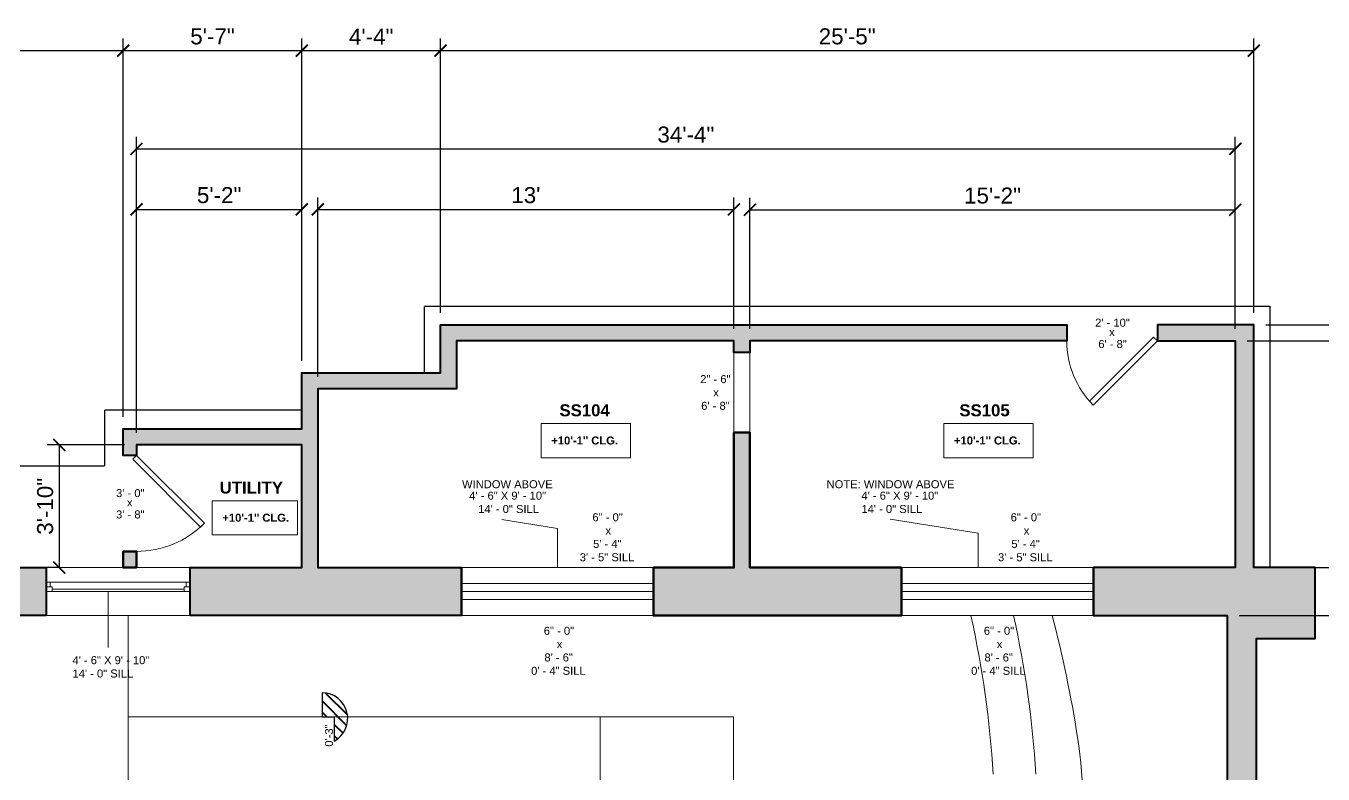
# Model space of a CAD drawing. Header units: inches. Extents: x -2078 to 106214, y -964 to 6385.
# Drawn here: x 99150.5 to 99636.9, y 3991.3 to 4271.8 of the extents above; entities that cross this region are included whole.
import ezdxf

# ---------------------------------------------------------------- set-up
doc = ezdxf.new("R2010")
doc.units = ezdxf.units.IN
doc.header["$MEASUREMENT"] = 0
doc.linetypes.add('HIDDEN', pattern=[0.375, 0.25, -0.125])
doc.linetypes.add('HIDDEN2', pattern=[0.1875, 0.125, -0.0625])
for name, color, linetype, lineweight in [('A-ANNO', 2, 'Continuous', 5), ('A-ANNO-DIMS', 1, 'Continuous', 9), ('A-DETAIL-1', 4, 'Continuous', 40), ('A-DETAIL-3', 40, 'Continuous', 15), ('A-DETL-MEDM', 33, 'Continuous', 30), ('A-DOOR', 1, 'Continuous', 18), ('A-GLAZ', 2, 'Continuous', 30), ('A-HIDDEN', 2, 'HIDDEN2', 18), ('A-WALL', 3, 'Continuous', 40), ('A-WINDOWS', 2, 'Continuous', 18)]:
    doc.layers.add(name, color=color, linetype=linetype, lineweight=lineweight)
doc.layers.add('A-HATCH', color=9, linetype='Continuous')
doc.styles.add('Arial_1', font='arial.ttf', dxfattribs={"height": 0.0625})
doc.styles.add('Arial_2', font='arial.ttf', dxfattribs={"height": 3})
doc.styles.add('Arial_B', font='arialbd.ttf', dxfattribs={"height": 4.5})
doc.styles.add('Arial_B_1', font='arialbd.ttf', dxfattribs={"height": 3})
doc.styles.add('Jay Cad', font='arial.ttf', dxfattribs={"height": 0.125})
doc.dimstyles.new('Jay Cad - DIMS', dxfattribs={"dimtxt": 0.125, "dimasz": 0.09375, "dimexe": 0.09375, "dimexo": 0.09375, "dimgap": 0.046875, "dimtad": 1, "dimdec": 1, "dimzin": 0, "dimdsep": 46, "dimlunit": 4, "dimtxsty": 'Jay Cad', "dimblk": 'ARCHTICK', "dimcen": 0.09, "dimclrd": 1, "dimclre": 1, "dimclrt": 256, "dimadec": 0, "dimazin": 0, "dimtfac": 1, "dimtdec": 1, "dimtofl": 0, "dimtmove": 1, "dimatfit": 3, "dimfxl": 1, "dimtolj": 1, "dimtzin": 0, "dimarcsym": 0})

# ---------------------------------------------------------------- blocks, each defined once
blk = doc.blocks.new('JC_SINGLE DOOR-NO TRIM - SINGLE DOOR-1472653-1-1st Floor')
at = {"layer": 'A-DOOR', "lineweight": 30}
for p, q in [((-8.87, -26.54), (16.59, -1.09)), ((18, -2.5), (-7.46, -27.96)), ((16.59, -1.09), (18, -2.5)), ((-7.46, -27.96), (-8.87, -26.54))]:
    blk.add_line(p, q, dxfattribs=at)
at = {"layer": 'A-DOOR', "lineweight": 9}
blk.add_arc((18, -2.5), 36, 180, 225, dxfattribs=at)
blk = doc.blocks.new('JC_SINGLE DOOR-NO TRIM - SINGLE DOOR-1472654-1-1st Floor')
at = {"layer": 'A-DOOR', "lineweight": 30}
for p, q in [((-8.46, -25.63), (15.59, -1.59)), ((17, -3), (-7.04, -27.04)), ((15.59, -1.59), (17, -3)), ((-7.04, -27.04), (-8.46, -25.63))]:
    blk.add_line(p, q, dxfattribs=at)
at = {"layer": 'A-DOOR', "lineweight": 9}
blk.add_arc((17, -3), 34, 180, 225, dxfattribs=at)
blk = doc.blocks.new('JC_OPENING DOOR - OPENING DOOR-1460197-1-1st Floor')
at = {"layer": 'A-DOOR', "linetype": 'HIDDEN'}
for p, q in [((14.68, 3), (-15.32, 3)), ((-15.32, -3), (14.68, -3))]:
    blk.add_line(p, q, dxfattribs=at)
at = {"layer": 'A-DOOR', "linetype": 'HIDDEN', "lineweight": 9}
for p, q in [((-15.32, 3), (-15.32, -3)), ((14.68, -3), (14.68, 3))]:
    blk.add_line(p, q, dxfattribs=at)
blk = doc.blocks.new('JC_OPENING DOOR - OPENING DOOR-1460897-1-1st Floor')
at = {"layer": 'A-DOOR', "linetype": 'HIDDEN2'}
for p, q in [((35.68, 9), (-36.32, 9)), ((-36.32, -9), (35.68, -9))]:
    blk.add_line(p, q, dxfattribs=at)
at = {"layer": 'A-DOOR'}
for p, q in [((-36.32, 9), (-36.32, -9)), ((35.68, -9), (35.68, 9))]:
    blk.add_line(p, q, dxfattribs=at)
blk = doc.blocks.new('Windows 1 - Windows 1-1465584-1-1st Floor')
at = {"layer": 'A-GLAZ', "lineweight": 18}
for p, q in [((-63.45, 357.92), (-9.45, 357.92)), ((-63.45, 339.92), (-63.45, 357.92)), ((-9.45, 339.92), (-9.45, 357.92)), ((-9.45, 339.92), (-63.45, 339.92))]:
    blk.add_line(p, q, dxfattribs=at)
at = {"layer": 'A-WINDOWS'}
for p, q in [((-9.45, 357.92), (-63.45, 357.92)), ((-63.45, 339.92), (-63.45, 357.92)), ((-9.45, 357.92), (-9.45, 339.92)), ((-63.45, 339.92), (-9.45, 339.92))]:
    blk.add_line(p, q, dxfattribs=at)
blk = doc.blocks.new('_ArchTick')
at = {"color": 0, "linetype": 'ByBlock', "const_width": 0.15}
blk.add_lwpolyline([(-0.5, -0.5), (0.5, 0.5)], dxfattribs=at)
blk = doc.blocks.new('*D63')
at = {"layer": 'A-ANNO-DIMS', "color": 1, "lineweight": -2, "transparency": 16777216}
for p, q in [((99191.96, 4119.2), (99191.96, 4230.24)), ((99603.96, 4158.2), (99603.96, 4230.24)), ((99191.96, 4225.74), (99603.96, 4225.74))]:
    blk.add_line(p, q, dxfattribs=at)
at = {"layer": 'Defpoints', "color": 0, "transparency": 16777216}
for p in [(99603.96, 4225.74), (99603.96, 4153.7), (99191.96, 4114.7)]:
    blk.add_point(p, dxfattribs=at)
at = {"layer": 'A-ANNO-DIMS', "color": 1, "lineweight": -2, "transparency": 16777216, "xscale": 4.5, "yscale": 4.5, "zscale": 4.5, "rotation": 180}
blk.add_blockref('_ArchTick', (99191.96, 4225.74), dxfattribs=at)
at = {"layer": 'A-ANNO-DIMS', "color": 1, "lineweight": -2, "transparency": 16777216, "xscale": 4.5, "yscale": 4.5, "zscale": 4.5}
blk.add_blockref('_ArchTick', (99603.96, 4225.74), dxfattribs=at)
at = {"layer": 'A-ANNO-DIMS', "color": 2, "transparency": 16777216, "insert": (99397.96, 4231.06), "char_height": 6, "width": 0.4874, "attachment_point": 5, "style": 'Jay Cad'}
blk.add_mtext('\\A1;34\'-4"', dxfattribs=at)
blk = doc.blocks.new('*D68')
at = {"layer": 'A-ANNO-DIMS', "color": 1, "lineweight": -2, "transparency": 16777216}
for p, q in [((99191.96, 4119.2), (99191.96, 4207.53)), ((99253.96, 4146.3), (99253.96, 4207.53)), ((99191.96, 4203.03), (99253.96, 4203.03))]:
    blk.add_line(p, q, dxfattribs=at)
at = {"layer": 'Defpoints', "color": 0, "transparency": 16777216}
for p in [(99253.96, 4203.03), (99253.96, 4141.8), (99191.96, 4114.7)]:
    blk.add_point(p, dxfattribs=at)
at = {"layer": 'A-ANNO-DIMS', "color": 1, "lineweight": -2, "transparency": 16777216, "xscale": 4.5, "yscale": 4.5, "zscale": 4.5, "rotation": 180}
blk.add_blockref('_ArchTick', (99191.96, 4203.03), dxfattribs=at)
at = {"layer": 'A-ANNO-DIMS', "color": 1, "lineweight": -2, "transparency": 16777216, "xscale": 4.5, "yscale": 4.5, "zscale": 4.5}
blk.add_blockref('_ArchTick', (99253.96, 4203.03), dxfattribs=at)
at = {"layer": 'A-ANNO-DIMS', "color": 2, "transparency": 16777216, "insert": (99222.96, 4208.35), "char_height": 6, "width": 0.4008, "attachment_point": 5, "style": 'Jay Cad'}
blk.add_mtext('\\A1;5\'-2"', dxfattribs=at)
blk = doc.blocks.new('*D69')
at = {"layer": 'A-ANNO-DIMS', "color": 1, "lineweight": -2, "transparency": 16777216}
for p, q in [((99421.96, 4158.2), (99421.96, 4207.39)), ((99603.96, 4158.2), (99603.96, 4207.39)), ((99421.96, 4202.89), (99603.96, 4202.89))]:
    blk.add_line(p, q, dxfattribs=at)
at = {"layer": 'Defpoints', "color": 0, "transparency": 16777216}
for p in [(99603.96, 4202.89), (99421.96, 4153.7), (99603.96, 4153.7)]:
    blk.add_point(p, dxfattribs=at)
at = {"layer": 'A-ANNO-DIMS', "color": 1, "lineweight": -2, "transparency": 16777216, "xscale": 4.5, "yscale": 4.5, "zscale": 4.5, "rotation": 180}
blk.add_blockref('_ArchTick', (99421.96, 4202.89), dxfattribs=at)
at = {"layer": 'A-ANNO-DIMS', "color": 1, "lineweight": -2, "transparency": 16777216, "xscale": 4.5, "yscale": 4.5, "zscale": 4.5}
blk.add_blockref('_ArchTick', (99603.96, 4202.89), dxfattribs=at)
at = {"layer": 'A-ANNO-DIMS', "color": 2, "transparency": 16777216, "insert": (99512.96, 4208.2), "char_height": 6, "width": 0.4874, "attachment_point": 5, "style": 'Jay Cad'}
blk.add_mtext('\\A1;15\'-2"', dxfattribs=at)
blk = doc.blocks.new('JC- existing door Tag_quad - JC- existing door Tag_quad-839775-1-1st Floor')
at = {"layer": 'A-ANNO', "insert": (-0.023, 0.038), "char_height": 0.0625, "width": 0.0505, "attachment_point": 1, "style": 'Arial_1', "bg_fill": 3, "box_fill_scale": 1.25, "bg_fill_color": 256, "bg_fill_true_color": 13158600, "bg_fill_transparency": 0}
blk.add_mtext('x', dxfattribs=at)
blk = doc.blocks.new('*D70')
at = {"layer": 'A-ANNO-DIMS', "color": 1, "lineweight": -2, "transparency": 16777216}
for p, q in [((99608.46, 4153.7), (99700.23, 4153.7)), ((99695.73, 4068.7), (99695.73, 4153.7)), ((99616.39, 4068.7), (99700.23, 4068.7))]:
    blk.add_line(p, q, dxfattribs=at)
at = {"layer": 'Defpoints', "color": 0, "transparency": 16777216}
for p in [(99603.96, 4153.7), (99695.73, 4153.7), (99611.89, 4068.7)]:
    blk.add_point(p, dxfattribs=at)
at = {"layer": 'A-ANNO-DIMS', "color": 1, "lineweight": -2, "transparency": 16777216, "xscale": 4.5, "yscale": 4.5, "zscale": 4.5}
for p, rotation in [((99695.73, 4153.7), 90), ((99695.73, 4068.7), 270)]:
    blk.add_blockref('_ArchTick', p, dxfattribs=dict(at, rotation=rotation))
at = {"layer": 'A-ANNO-DIMS', "color": 2, "transparency": 16777216, "insert": (99690.47, 4111.2), "char_height": 6, "width": 0.4008, "attachment_point": 5, "rotation": 90, "style": 'Jay Cad'}
blk.add_mtext('\\A1;7\'-1"', dxfattribs=at)
blk = doc.blocks.new('*D71')
at = {"layer": 'A-ANNO-DIMS', "color": 1, "lineweight": -2, "transparency": 16777216}
for p, q in [((99605.39, 4050.7), (99700.23, 4050.7)), ((99695.73, 3737.7), (99695.73, 4050.7)), ((99605.39, 3737.7), (99700.23, 3737.7))]:
    blk.add_line(p, q, dxfattribs=at)
at = {"layer": 'Defpoints', "color": 0, "transparency": 16777216}
for p in [(99600.89, 4050.7), (99695.73, 4050.7), (99600.89, 3737.7)]:
    blk.add_point(p, dxfattribs=at)
at = {"layer": 'A-ANNO-DIMS', "color": 1, "lineweight": -2, "transparency": 16777216, "xscale": 4.5, "yscale": 4.5, "zscale": 4.5}
for p, rotation in [((99695.73, 4050.7), 90), ((99695.73, 3737.7), 270)]:
    blk.add_blockref('_ArchTick', p, dxfattribs=dict(at, rotation=rotation))
at = {"layer": 'A-ANNO-DIMS', "color": 2, "transparency": 16777216, "insert": (99690.42, 3894.2), "char_height": 6, "width": 0.4874, "attachment_point": 5, "rotation": 90, "style": 'Jay Cad'}
blk.add_mtext('\\A1;26\'-1"', dxfattribs=at)
blk = doc.blocks.new('*D73')
at = {"layer": 'A-ANNO-DIMS', "color": 1, "lineweight": -2, "transparency": 16777216}
for p, q in [((99187.46, 4114.7), (99158.52, 4114.7)), ((99163.02, 4114.7), (99163.02, 4068.7)), ((99162.76, 4068.7), (99158.52, 4068.7))]:
    blk.add_line(p, q, dxfattribs=at)
at = {"layer": 'Defpoints', "color": 0, "transparency": 16777216}
for p in [(99191.96, 4114.7), (99163.02, 4068.7), (99167.26, 4068.7)]:
    blk.add_point(p, dxfattribs=at)
at = {"layer": 'A-ANNO-DIMS', "color": 1, "lineweight": -2, "transparency": 16777216, "xscale": 4.5, "yscale": 4.5, "zscale": 4.5}
for p, rotation in [((99163.02, 4114.7), 90), ((99163.02, 4068.7), 270)]:
    blk.add_blockref('_ArchTick', p, dxfattribs=dict(at, rotation=rotation))
at = {"layer": 'A-ANNO-DIMS', "transparency": 16777216, "insert": (99157.71, 4091.7), "char_height": 6, "width": 0.4874, "attachment_point": 5, "rotation": 90, "style": 'Jay Cad'}
blk.add_mtext('\\A1;3\'-10"', dxfattribs=at)
blk = doc.blocks.new('*D78')
at = {"layer": 'A-ANNO-DIMS', "color": 1, "lineweight": -2, "transparency": 16777216}
for p, q in [((99259.96, 4140.3), (99259.96, 4207.53)), ((99415.96, 4158.2), (99415.96, 4207.53)), ((99259.96, 4203.03), (99415.96, 4203.03))]:
    blk.add_line(p, q, dxfattribs=at)
at = {"layer": 'Defpoints', "color": 0, "transparency": 16777216}
for p in [(99415.96, 4203.03), (99415.96, 4153.7), (99259.96, 4135.8)]:
    blk.add_point(p, dxfattribs=at)
at = {"layer": 'A-ANNO-DIMS', "color": 1, "lineweight": -2, "transparency": 16777216, "xscale": 4.5, "yscale": 4.5, "zscale": 4.5, "rotation": 180}
blk.add_blockref('_ArchTick', (99259.96, 4203.03), dxfattribs=at)
at = {"layer": 'A-ANNO-DIMS', "color": 1, "lineweight": -2, "transparency": 16777216, "xscale": 4.5, "yscale": 4.5, "zscale": 4.5}
blk.add_blockref('_ArchTick', (99415.96, 4203.03), dxfattribs=at)
at = {"layer": 'A-ANNO-DIMS', "color": 2, "transparency": 16777216, "insert": (99337.96, 4208.35), "char_height": 6, "width": 0.4874, "attachment_point": 5, "style": 'Jay Cad'}
blk.add_mtext("\\A1;13'", dxfattribs=at)
blk = doc.blocks.new('*D81')
at = {"layer": 'A-ANNO-DIMS', "color": 1, "lineweight": -2, "transparency": 16777216}
for p, q in [((99615.46, 4159.7), (99722.27, 4159.7)), ((99717.77, 4159.7), (99717.77, 3719.7)), ((99616.39, 3719.7), (99722.27, 3719.7))]:
    blk.add_line(p, q, dxfattribs=at)
at = {"layer": 'Defpoints', "color": 0, "transparency": 16777216}
for p in [(99610.96, 4159.7), (99611.89, 3719.7), (99717.77, 3719.7)]:
    blk.add_point(p, dxfattribs=at)
at = {"layer": 'A-ANNO-DIMS', "color": 1, "lineweight": -2, "transparency": 16777216, "xscale": 4.5, "yscale": 4.5, "zscale": 4.5}
for p, rotation in [((99717.77, 4159.7), 90), ((99717.77, 3719.7), 270)]:
    blk.add_blockref('_ArchTick', p, dxfattribs=dict(at, rotation=rotation))
at = {"layer": 'A-ANNO-DIMS', "color": 2, "transparency": 16777216, "insert": (99712.45, 3939.7), "char_height": 6, "width": 0.4874, "attachment_point": 5, "rotation": 90, "style": 'Jay Cad'}
blk.add_mtext('\\A1;36\'-8"', dxfattribs=at)
blk = doc.blocks.new('*D86')
at = {"layer": 'A-ANNO-DIMS', "color": 1, "lineweight": -2, "transparency": 16777216}
for p, q in [((98569.89, 4073.2), (98569.89, 4267.08)), ((99186.96, 4125.2), (99186.96, 4267.08)), ((98569.89, 4262.58), (99186.96, 4262.58))]:
    blk.add_line(p, q, dxfattribs=at)
at = {"layer": 'Defpoints', "color": 0, "transparency": 16777216}
for p in [(99186.96, 4262.58), (99186.96, 4120.7), (98569.89, 4068.7)]:
    blk.add_point(p, dxfattribs=at)
at = {"layer": 'A-ANNO-DIMS', "color": 1, "lineweight": -2, "transparency": 16777216, "xscale": 4.5, "yscale": 4.5, "zscale": 4.5, "rotation": 180}
blk.add_blockref('_ArchTick', (98569.89, 4262.58), dxfattribs=at)
at = {"layer": 'A-ANNO-DIMS', "color": 1, "lineweight": -2, "transparency": 16777216, "xscale": 4.5, "yscale": 4.5, "zscale": 4.5}
blk.add_blockref('_ArchTick', (99186.96, 4262.58), dxfattribs=at)
at = {"layer": 'A-ANNO-DIMS', "color": 2, "transparency": 16777216, "insert": (98878.42, 4267.89), "char_height": 6, "width": 0.8352, "attachment_point": 5, "style": 'Jay Cad'}
blk.add_mtext('\\A1;51\'-5"', dxfattribs=at)
blk = doc.blocks.new('*D87')
at = {"layer": 'A-ANNO-DIMS', "color": 1, "lineweight": -2, "transparency": 16777216}
for p, q in [((99186.96, 4125.2), (99186.96, 4267.08)), ((99253.96, 4146.3), (99253.96, 4267.08)), ((99186.96, 4262.58), (99253.96, 4262.58))]:
    blk.add_line(p, q, dxfattribs=at)
at = {"layer": 'Defpoints', "color": 0, "transparency": 16777216}
for p in [(99253.96, 4262.58), (99253.96, 4141.8), (99186.96, 4120.7)]:
    blk.add_point(p, dxfattribs=at)
at = {"layer": 'A-ANNO-DIMS', "color": 1, "lineweight": -2, "transparency": 16777216, "xscale": 4.5, "yscale": 4.5, "zscale": 4.5, "rotation": 180}
blk.add_blockref('_ArchTick', (99186.96, 4262.58), dxfattribs=at)
at = {"layer": 'A-ANNO-DIMS', "color": 1, "lineweight": -2, "transparency": 16777216, "xscale": 4.5, "yscale": 4.5, "zscale": 4.5}
blk.add_blockref('_ArchTick', (99253.96, 4262.58), dxfattribs=at)
at = {"layer": 'A-ANNO-DIMS', "color": 2, "transparency": 16777216, "insert": (99220.46, 4267.88), "char_height": 6, "width": 0.4008, "attachment_point": 5, "style": 'Jay Cad'}
blk.add_mtext('\\A1;5\'-7"', dxfattribs=at)
blk = doc.blocks.new('*D88')
at = {"layer": 'A-ANNO-DIMS', "color": 1, "lineweight": -2, "transparency": 16777216}
for p, q in [((99253.96, 4146.3), (99253.96, 4267.08)), ((99305.96, 4164.2), (99305.96, 4267.08)), ((99253.96, 4262.58), (99305.96, 4262.58))]:
    blk.add_line(p, q, dxfattribs=at)
at = {"layer": 'Defpoints', "color": 0, "transparency": 16777216}
for p in [(99305.96, 4262.58), (99305.96, 4159.7), (99253.96, 4141.8)]:
    blk.add_point(p, dxfattribs=at)
at = {"layer": 'A-ANNO-DIMS', "color": 1, "lineweight": -2, "transparency": 16777216, "xscale": 4.5, "yscale": 4.5, "zscale": 4.5, "rotation": 180}
blk.add_blockref('_ArchTick', (99253.96, 4262.58), dxfattribs=at)
at = {"layer": 'A-ANNO-DIMS', "color": 1, "lineweight": -2, "transparency": 16777216, "xscale": 4.5, "yscale": 4.5, "zscale": 4.5}
blk.add_blockref('_ArchTick', (99305.96, 4262.58), dxfattribs=at)
at = {"layer": 'A-ANNO-DIMS', "color": 2, "transparency": 16777216, "insert": (99279.96, 4267.83), "char_height": 6, "width": 0.4008, "attachment_point": 5, "style": 'Jay Cad'}
blk.add_mtext('\\A1;4\'-4"', dxfattribs=at)
blk = doc.blocks.new('*D89')
at = {"layer": 'A-ANNO-DIMS', "color": 1, "lineweight": -2, "transparency": 16777216}
for p, q in [((99305.96, 4164.2), (99305.96, 4267.08)), ((99610.96, 4164.2), (99610.96, 4267.08)), ((99305.96, 4262.58), (99610.96, 4262.58))]:
    blk.add_line(p, q, dxfattribs=at)
at = {"layer": 'Defpoints', "color": 0, "transparency": 16777216}
for p in [(99610.96, 4262.58), (99305.96, 4159.7), (99610.96, 4159.7)]:
    blk.add_point(p, dxfattribs=at)
at = {"layer": 'A-ANNO-DIMS', "color": 1, "lineweight": -2, "transparency": 16777216, "xscale": 4.5, "yscale": 4.5, "zscale": 4.5, "rotation": 180}
blk.add_blockref('_ArchTick', (99305.96, 4262.58), dxfattribs=at)
at = {"layer": 'A-ANNO-DIMS', "color": 1, "lineweight": -2, "transparency": 16777216, "xscale": 4.5, "yscale": 4.5, "zscale": 4.5}
blk.add_blockref('_ArchTick', (99610.96, 4262.58), dxfattribs=at)
at = {"layer": 'A-ANNO-DIMS', "color": 2, "transparency": 16777216, "insert": (99458.46, 4267.89), "char_height": 6, "width": 0.4874, "attachment_point": 5, "style": 'Jay Cad'}
blk.add_mtext('\\A1;25\'-5"', dxfattribs=at)

msp = doc.modelspace()

# ---------------------------------------------------------------- hatches: boundary and pattern name
at = {"layer": 'A-DETAIL-1'}
h = msp.add_hatch(dxfattribs=at)
h.set_pattern_fill('FP_2', color=250, scale=48, style=0, pattern_type=2)
h.set_pattern_definition([(135, (99221.5666, 3710.774), (-2.12132, -2.12132), [])])
h.paths.add_polyline_path([(99266.097, 4003.62), (99267.843, 4004.826), (99269.284, 4006.384), (99270.35, 4008.22), (99270.989, 4010.244), (99271.17, 4012.358), (99270.884, 4014.461), (99270.146, 4016.451), (99268.991, 4018.232), (99267.475, 4019.717), (99265.672, 4020.835), (99263.667, 4021.532), (99261.558, 4021.774), (99261.558, 4012.697), (99266.097, 4012.697)])
at = {"layer": 'A-HATCH'}
h = msp.add_hatch(color=256, dxfattribs=at)
h.dxf.hatch_style = 1
h.paths.add_polyline_path([(99313.767, 4068.697), (99259.956, 4068.697), (99259.956, 4135.795), (99311.956, 4135.795), (99311.956, 4153.697), (99415.956, 4153.697), (99415.956, 4149.34), (99421.956, 4149.34), (99421.956, 4153.697), (99540.767, 4153.697), (99540.767, 4159.697), (99305.956, 4159.697), (99305.956, 4141.795), (99253.956, 4141.795), (99253.956, 4120.697), (99186.956, 4120.697), (99186.956, 4110.795), (99191.956, 4110.795), (99191.956, 4114.697), (99253.956, 4114.697), (99253.956, 4068.697), (99212.119, 4068.697), (99212.119, 4050.697), (99313.767, 4050.697)])
h = msp.add_hatch(color=256, dxfattribs=at)
h.dxf.hatch_style = 1
h.paths.add_polyline_path([(99633.894, 4068.697), (99610.956, 4068.697), (99610.956, 4159.697), (99574.767, 4159.697), (99574.767, 4153.697), (99603.956, 4153.697), (99603.956, 4068.697), (99550.767, 4068.697), (99550.767, 4050.697), (99600.894, 4050.697), (99600.894, 3737.697), (99588.932, 3737.697), (99588.932, 3734.697), (99564.932, 3734.697), (99564.932, 3737.697), (99552.908, 3737.697), (99552.908, 3728.697), (99543.323, 3728.697), (99543.323, 3719.697), (99584.956, 3719.697), (99584.956, 3698.667), (99611.956, 3698.667), (99611.929, 3719.667), (99635.894, 3719.697), (99635.894, 3746.697), (99611.894, 3746.697), (99611.894, 4042.058), (99633.894, 4042.058)])
h = msp.add_hatch(color=256, dxfattribs=at)
h.dxf.hatch_style = 1
h.paths.add_polyline_path([(99478.767, 4068.697), (99421.956, 4068.697), (99421.956, 4119.34), (99415.956, 4119.34), (99415.956, 4068.697), (99385.767, 4068.697), (99385.767, 4050.697), (99478.767, 4050.697)])
h = msp.add_hatch(color=256, dxfattribs=at)
h.dxf.hatch_style = 1
h.paths.add_polyline_path([(99158.119, 4068.697), (99118.206, 4068.697), (99118.206, 4090.697), (99091.706, 4090.697), (99091.706, 4068.697), (99049.119, 4068.697), (99049.119, 4050.697), (99158.119, 4050.697)], flags=17)
h = msp.add_hatch(color=256, dxfattribs=at)
h.dxf.hatch_style = 1
h.paths.add_polyline_path([(99191.956, 4074.795), (99186.956, 4074.795), (99186.956, 4068.697), (99191.956, 4068.697)], flags=17)

# ---------------------------------------------------------------- linework, layer by layer
at = {"layer": 'A-ANNO', "flags": 128}
for points in [[(99343.665, 4122.71), (99377.216, 4122.71), (99377.216, 4109.909), (99343.665, 4109.909)], [(99494.665, 4122.71), (99528.216, 4122.71), (99528.216, 4109.909), (99494.665, 4109.909)], [(99220.315, 4093.748), (99252.305, 4093.748), (99252.305, 4080.946), (99220.315, 4080.946)]]:
    msp.add_lwpolyline(points, close=True, dxfattribs=at)
at = {"layer": 'A-DETAIL-3', "lineweight": 9}
for p, q in [((99328.956, 4086.697), (99349.767, 4083.401)), ((99474.546, 4086.902), (99507.533, 4081.677)), ((99349.767, 4068.697), (99349.767, 4083.401)), ((99507.533, 4068.697), (99507.533, 4081.677)), ((99313.767, 4059.697), (99385.767, 4059.697)), ((99478.767, 4059.697), (99550.767, 4059.697)), ((99188.843, 3737.697), (99188.843, 4050.805)), ((99415.843, 4012.697), (99188.843, 4012.697)), ((99365.843, 4012.697), (99365.843, 3737.697)), ((99415.843, 4012.697), (99415.843, 3737.697))]:
    msp.add_line(p, q, dxfattribs=at)
for centre, radius, start, end in [((99130.506, 3967.793), 383.407, 3.51226, 12.48774), ((99146.506, 3967.793), 383.407, 3.51226, 12.48774), ((99084.194, 3933.088), 466.226, 8.88445, 14.61109), ((99383.706, 3979.907), 163.077, 350.77281, 8.88445)]:
    msp.add_arc(centre, radius, start, end, dxfattribs=at)
at = {"layer": 'A-DETL-MEDM'}
for p, q in [((99261.558, 4021.774), (99261.558, 4012.697)), ((99261.558, 4012.697), (99266.097, 4012.697)), ((99266.097, 4012.697), (99266.097, 4003.62))]:
    msp.add_line(p, q, dxfattribs=at)
msp.add_arc((99261.518, 4012.12), 9.654, 298.31153, 89.76096, dxfattribs=at)
at = {"layer": 'A-HIDDEN'}
for p, q in [((99313.767, 4062.697), (99385.767, 4062.697)), ((99478.767, 4062.697), (99550.767, 4062.697)), ((99313.767, 4056.697), (99385.767, 4056.697)), ((99478.767, 4056.697), (99550.767, 4056.697))]:
    msp.add_line(p, q, dxfattribs=at)
at = {"layer": 'A-WALL'}
for p, q in [((99259.956, 4135.795), (99259.956, 4135.795)), ((99186.956, 4068.697), (99191.956, 4068.697)), ((99313.767, 4068.697), (99313.767, 4050.697)), ((99313.767, 4050.697), (99313.767, 4068.697))]:
    msp.add_line(p, q, dxfattribs=at)
at = {"layer": 'A-WALL', "lineweight": 60}
msp.add_line((99421.956, 4119.34), (99415.956, 4119.34), dxfattribs=at)
msp.add_lwpolyline([(99421.956, 4068.697), (99421.956, 4119.34), (99415.956, 4119.34), (99415.956, 4068.697), (99385.767, 4068.697), (99385.767, 4050.697), (99478.767, 4050.697), (99478.767, 4068.697), (99478.767, 4050.697), (99478.767, 4068.697), (99421.956, 4068.697), (99478.767, 4068.697)], dxfattribs=at)
at = {"layer": 'A-WALL'}
msp.add_lwpolyline([(99158.119, 4050.697), (99049.119, 4050.697), (99049.119, 4068.697), (99091.705, 4068.697), (99091.705, 4090.693), (99118.211, 4090.693), (99118.211, 4068.694), (99158.119, 4068.694), (99158.119, 4050.697)], dxfattribs=at)
at = {"layer": 'A-WALL', "lineweight": 60}
msp.add_lwpolyline([(99186.956, 4074.795), (99191.956, 4074.795), (99191.956, 4068.697), (99186.956, 4068.697)], close=True, dxfattribs=at)
at = {"layer": 'A-WALL'}
for points in [[(99385.767, 4068.697), (99385.767, 4050.697)], [(99550.767, 4068.697), (99550.767, 4050.697)]]:
    msp.add_lwpolyline(points, close=True, dxfattribs=at)
at = {"layer": 'A-WINDOWS', "lineweight": 18}
for p, q in [((99159.619, 4061.447), (99159.619, 4063.197)), ((99210.619, 4063.197), (99210.619, 4061.447)), ((99209.869, 4060.572), (99160.369, 4060.572)), ((99181.327, 4059.697), (99181.327, 4038.697))]:
    msp.add_line(p, q, dxfattribs=at)
msp.add_lwpolyline([(99158.119, 4063.197), (99212.119, 4063.197), (99212.119, 4059.697), (99158.119, 4059.697)], close=True, dxfattribs=at)
for points in [[(99160.369, 4059.697), (99160.369, 4061.447), (99158.119, 4061.447)], [(99212.119, 4061.447), (99209.869, 4061.447), (99209.869, 4059.697)]]:
    msp.add_lwpolyline(points, dxfattribs=at)

# ---------------------------------------------------------------- block references
at = {"layer": 'A-DOOR'}
msp.add_blockref('JC_SINGLE DOOR-NO TRIM - SINGLE DOOR-1472654-1-1st Floor', (99557.767, 4156.697), dxfattribs=at)
at = {"layer": 'A-DOOR', "color": 250, "linetype": 'HIDDEN', "lineweight": 9, "rotation": 269.9999999999999}
msp.add_blockref('JC_OPENING DOOR - OPENING DOOR-1460197-1-1st Floor', (99418.956, 4134.018), dxfattribs=at)
at = {"layer": 'A-DOOR'}
for name, p, rotation in [('JC_SINGLE DOOR-NO TRIM - SINGLE DOOR-1472653-1-1st Floor', (99189.456, 4092.795), 89.99999999999991), ('JC_OPENING DOOR - OPENING DOOR-1460897-1-1st Floor', (99349.444, 4059.697), 180), ('JC_OPENING DOOR - OPENING DOOR-1460897-1-1st Floor', (99514.444, 4059.697), 180)]:
    msp.add_blockref(name, p, dxfattribs=dict(at, rotation=rotation))
at = {"layer": 'A-GLAZ', "lineweight": 18}
msp.add_blockref('Windows 1 - Windows 1-1465584-1-1st Floor', (99221.567, 3710.774), dxfattribs=at)

# ---------------------------------------------------------------- texts
at = {"layer": 'A-ANNO', "attachment_point": 1}
for s, insert, char_height, width, style in [('2" - 6"', (99403.331, 4140.877), 3, 14.241, 'Arial_2'), ('x', (99408.206, 4135.877), 3, 2.424, 'Arial_2'), ('SS104', (99350.557, 4129.935), 4.5, 24.543, 'Arial_B'), ('6\' - 8"', (99403.706, 4130.877), 3, 13.4835, 'Arial_2'), ('SS105', (99500.505, 4129.935), 4.5, 24.543, 'Arial_B'), ("+10'-1'' CLG.", (99347.505, 4117.87), 3, 31.209, 'Arial_B_1'), ("+10'-1'' CLG.", (99498.505, 4117.87), 3, 31.209, 'Arial_B_1'), ('UTILITY', (99223.155, 4100.973), 4.5, 28.9365, 'Arial_B'), ('WINDOW ABOVE', (99314.018, 4101.473), 3, 35.2428, 'Arial_2'), ('NOTE: WINDOW ABOVE', (99450.707, 4101.473), 3, 61.0545, 'Arial_2'), ('4\' - 6" X 9\' - 10"', (99316.723, 4097.186), 3, 36.36, 'Arial_2'), ('4\' - 6" X 9\' - 10"', (99463.789, 4097.186), 3, 36.36, 'Arial_2'), ('14\' - 0" SILL', (99320.085, 4092.186), 3, 28.482, 'Arial_2'), ('14\' - 0" SILL', (99463.789, 4092.186), 3, 28.482, 'Arial_2'), ("+10'-1'' CLG.", (99224.155, 4088.908), 3, 31.209, 'Arial_B_1'), ('6" - 0"', (99362.922, 4089.084), 3, 14.241, 'Arial_2'), ('6" - 0"', (99519.762, 4089.084), 3, 14.241, 'Arial_2'), ('x', (99367.797, 4084.084), 3, 2.424, 'Arial_2'), ('x', (99524.637, 4084.084), 3, 2.424, 'Arial_2'), ('5\' - 4"', (99363.172, 4079.084), 3, 13.4835, 'Arial_2'), ('5\' - 4"', (99520.012, 4079.084), 3, 13.4835, 'Arial_2'), ('3\' - 5" SILL', (99358.172, 4074.084), 3, 25.6035, 'Arial_2'), ('3\' - 5" SILL', (99515.012, 4074.084), 3, 25.6035, 'Arial_2'), ('6" - 0"', (99344.677, 4046.499), 3, 14.241, 'Arial_2'), ('6" - 0"', (99509.677, 4046.499), 3, 14.241, 'Arial_2'), ('x', (99349.552, 4041.499), 3, 2.424, 'Arial_2'), ('x', (99514.552, 4041.499), 3, 2.424, 'Arial_2'), ('4\' - 6" X 9\' - 10"', (99167.953, 4035.486), 3, 36.36, 'Arial_2'), ('8\' - 6"', (99344.927, 4036.499), 3, 13.4835, 'Arial_2'), ('8\' - 6"', (99509.927, 4036.499), 3, 13.4835, 'Arial_2'), ('14\' - 0" SILL', (99167.953, 4030.486), 3, 28.482, 'Arial_2'), ('0\' - 4" SILL', (99339.927, 4031.499), 3, 25.6035, 'Arial_2'), ('0\' - 4" SILL', (99504.927, 4031.499), 3, 25.6035, 'Arial_2')]:
    msp.add_mtext(s, dxfattribs=dict(at, insert=insert, char_height=char_height, width=width, style=style))
at = {"layer": 'A-ANNO', "insert": (99262.626, 4001.556), "char_height": 3, "width": 11.9685, "attachment_point": 1, "rotation": 90, "style": 'Arial_2'}
msp.add_mtext('0\'-3" ', dxfattribs=at)

# ---------------------------------------------------------------- dimensions: what is measured, and where the dimension line sits
at = {"layer": 'A-ANNO-DIMS'}
for base, p1, p2, picture, middle in [((99253.956, 4262.581), (99186.956, 4120.697), (99253.956, 4141.795), '*D87', (99220.456, 4267.882)), ((99305.956, 4262.581), (99253.956, 4141.795), (99305.956, 4159.697), '*D88', (99279.956, 4267.831)), ((99603.956, 4225.742), (99191.956, 4114.697), (99603.956, 4153.697), '*D63', (99397.956, 4231.058)), ((99253.956, 4203.034), (99191.956, 4114.697), (99253.956, 4141.795), '*D68', (99222.956, 4208.347)), ((99415.956, 4203.034), (99259.956, 4135.795), (99415.956, 4153.697), '*D78', (99337.956, 4208.349)), ((99603.956, 4202.89), (99421.956, 4153.697), (99603.956, 4153.697), '*D69', (99512.956, 4208.204))]:
    dim = msp.add_linear_dim(base=base, p1=p1, p2=p2, dimstyle='Jay Cad - DIMS', override={"dimclrt": 2}, dxfattribs=at)
    dim.commit()
    dim.dimension.update_dxf_attribs({"geometry": picture, "text_midpoint": middle})
for base, p1, p2, picture, middle in [((99717.77, 3719.697), (99610.956, 4159.697), (99611.894, 3719.697), '*D81', (99712.455, 3939.697)), ((99695.73, 4153.697), (99611.894, 4068.697), (99603.956, 4153.697), '*D70', (99690.468, 4111.197)), ((99695.73, 4050.697), (99600.894, 3737.697), (99600.894, 4050.697), '*D71', (99690.417, 3894.197))]:
    dim = msp.add_linear_dim(base=base, p1=p1, p2=p2, angle=90, dimstyle='Jay Cad - DIMS', override={"dimclrt": 2}, dxfattribs=at)
    dim.commit()
    dim.dimension.update_dxf_attribs({"geometry": picture, "text_midpoint": middle})

# ---------------------------------------------------------------- next in the draw order: block references
at = {"layer": 'A-ANNO', "xscale": 48, "yscale": 48, "zscale": 48}
for p in [(99557.767, 4156.697), (99189.456, 4092.795)]:
    msp.add_blockref('JC- existing door Tag_quad - JC- existing door Tag_quad-839775-1-1st Floor', p, dxfattribs=at)

# ---------------------------------------------------------------- next in the draw order: texts
at = {"layer": 'A-ANNO', "char_height": 3, "attachment_point": 1, "style": 'Arial_2', "bg_fill": 3, "box_fill_scale": 1.25, "bg_fill_color": 256, "bg_fill_true_color": 13158600, "bg_fill_transparency": 0}
for s, insert, width in [('2\' - 10"', (99551.421, 4162.05), 16.362), ('6\' - 8"', (99552.603, 4154.039), 13.4835), ('3\' - 0"', (99184.292, 4098.148), 13.4835), ('3\' - 8"', (99184.292, 4090.137), 13.4835)]:
    msp.add_mtext(s, dxfattribs=dict(at, insert=insert, width=width))

# ---------------------------------------------------------------- next in the draw order: linework, layer by layer
at = {"layer": 'A-HIDDEN', "lineweight": 30}
for points in [[(99299.956, 4141.795), (99299.956, 4166.697), (99616.956, 4166.697), (99616.956, 4068.697)], [(99253.956, 4127.697), (99179.956, 4127.697), (99179.956, 4106.697), (98584.956, 4106.697), (98584.956, 4068.697)]]:
    msp.add_lwpolyline(points, dxfattribs=at)
at = {"layer": 'A-WALL'}
for points in [[(99540.767, 4159.697), (99540.767, 4153.697), (99421.956, 4153.697), (99421.956, 4149.34), (99415.956, 4149.34), (99415.956, 4153.697), (99311.956, 4153.697), (99311.956, 4135.795), (99259.956, 4135.795), (99259.956, 4068.697), (99313.767, 4068.697), (99313.767, 4050.697), (99212.119, 4050.697), (99212.119, 4068.697), (99253.956, 4068.697), (99253.956, 4114.697), (99191.956, 4114.697), (99191.956, 4110.795), (99186.956, 4110.795), (99186.956, 4120.697), (99253.956, 4120.697), (99253.956, 4141.795), (99305.956, 4141.795), (99305.956, 4159.697), (99540.767, 4159.697), (99540.767, 4153.697)], [(99611.894, 3746.697), (99611.894, 4042.058), (99633.894, 4042.058), (99633.894, 4068.697), (99610.956, 4068.697), (99610.956, 4159.697), (99574.767, 4159.697), (99574.767, 4153.697), (99603.956, 4153.697), (99603.956, 4068.697), (99550.767, 4068.697), (99550.767, 4050.697), (99600.894, 4050.697), (99600.894, 3737.697)]]:
    msp.add_lwpolyline(points, dxfattribs=at)

# ---------------------------------------------------------------- next in the draw order: dimensions: what is measured, and where the dimension line sits
at = {"layer": 'A-ANNO-DIMS'}
for base, p1, p2, picture, middle in [((99186.956, 4262.581), (98569.894, 4068.697), (99186.956, 4120.697), '*D86', (98878.425, 4267.894)), ((99610.956, 4262.581), (99305.956, 4159.697), (99610.956, 4159.697), '*D89', (99458.456, 4267.894))]:
    dim = msp.add_linear_dim(base=base, p1=p1, p2=p2, dimstyle='Jay Cad - DIMS', override={"dimclrt": 2}, dxfattribs=at)
    dim.commit()
    dim.dimension.update_dxf_attribs({"geometry": picture, "text_midpoint": middle})
dim = msp.add_linear_dim(base=(99163.021, 4068.697), p1=(99191.956, 4114.697), p2=(99167.263, 4068.697), angle=90, dimstyle='Jay Cad - DIMS', dxfattribs=at)
dim.commit()
dim.dimension.update_dxf_attribs({"geometry": '*D73', "text_midpoint": (99157.705, 4091.697)})

doc.saveas('drawing.dxf')
